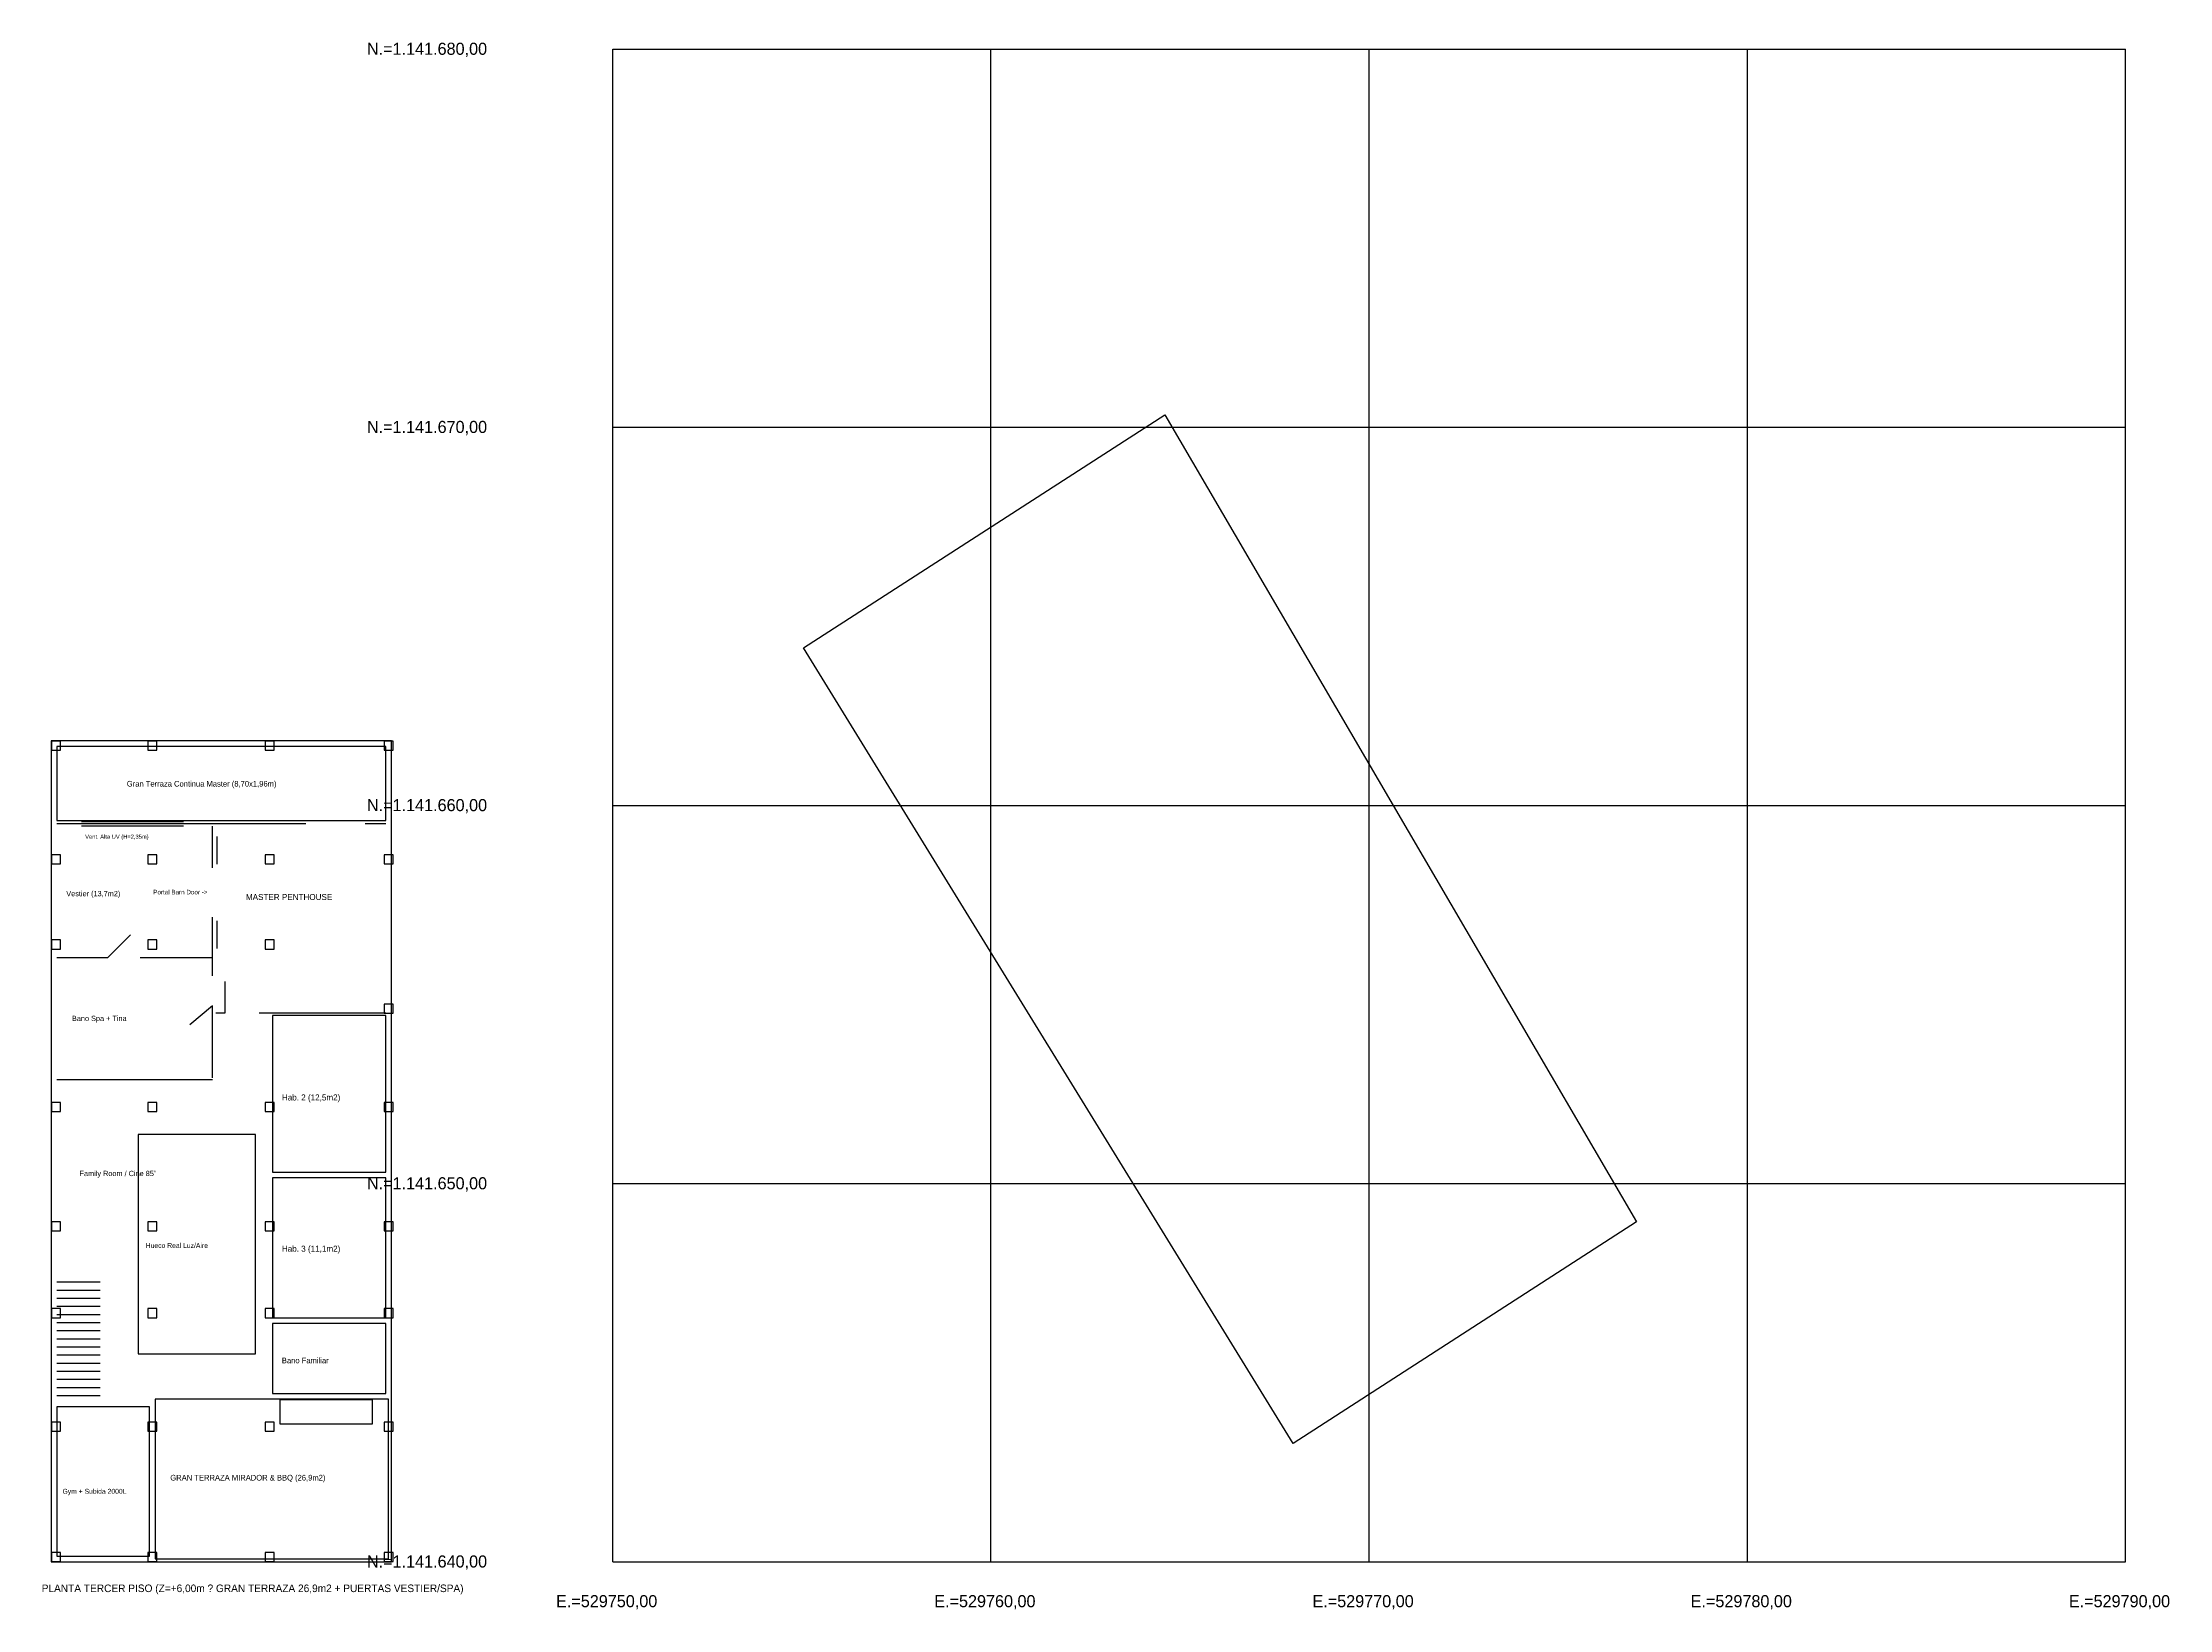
# Model space of a CAD drawing. Header units: metres. Extents: x -1 to 116, y -1 to 42.
# Drawn here: x 59.9 to 116.2, y 0.7 to 42.2 of the extents above; entities that cross this region are included whole.
import ezdxf

# ---------------------------------------------------------------- set-up
doc = ezdxf.new("R2010")
doc.units = ezdxf.units.M
doc.layers.add('LEVANTAMIENTO_POLIGONAL_UTM', color=8, linetype='CONTINUOUS')
doc.layers.add('PLANTA_TERCER_PISO_2D', color=5, linetype='CONTINUOUS')

msp = doc.modelspace()

# ---------------------------------------------------------------- linework, layer by layer
at = {"layer": 'LEVANTAMIENTO_POLIGONAL_UTM', "color": 8}
for p, q in [((75, 2), (75, 42)), ((75, 42), (115, 42)), ((85, 2), (85, 42)), ((95, 2), (95, 42)), ((105, 2), (105, 42)), ((115, 2), (115, 42)), ((75, 32), (115, 32)), ((75, 22), (115, 22)), ((75, 12), (115, 12)), ((75, 2), (115, 2))]:
    msp.add_line(p, q, dxfattribs=at)
at = {"layer": 'LEVANTAMIENTO_POLIGONAL_UTM', "color": 1}
for p, q in [((80.04, 26.17), (89.6, 32.33)), ((89.6, 32.33), (102.07, 10.99)), ((92.99, 5.13), (80.04, 26.17)), ((102.07, 10.99), (92.99, 5.13))]:
    msp.add_line(p, q, dxfattribs=at)
at = {"layer": 'PLANTA_TERCER_PISO_2D', "color": 5}
for p, q in [((69.15, 23.71), (60.15, 23.71)), ((60.15, 23.71), (60.15, 2)), ((69.15, 2), (69.15, 23.71)), ((60.3, 21.52), (65.25, 21.52)), ((68.45, 21.52), (69, 21.52)), ((64.5, 16.52), (64.75, 16.52)), ((65.65, 16.52), (69, 16.52)), ((60.15, 2), (69.15, 2))]:
    msp.add_line(p, q, dxfattribs=at)
at = {"layer": 'PLANTA_TERCER_PISO_2D', "color": 8}
for p, q in [((60.395, 23.705), (60.155, 23.705)), ((60.155, 23.705), (60.155, 23.465)), ((60.395, 23.465), (60.395, 23.705)), ((62.945, 23.705), (62.705, 23.705)), ((62.705, 23.705), (62.705, 23.465)), ((62.945, 23.465), (62.945, 23.705)), ((66.045, 23.705), (65.805, 23.705)), ((65.805, 23.705), (65.805, 23.465)), ((66.045, 23.465), (66.045, 23.705)), ((69.195, 23.705), (68.955, 23.705)), ((68.955, 23.705), (68.955, 23.465)), ((69.195, 23.465), (69.195, 23.705)), ((60.155, 23.465), (60.395, 23.465)), ((62.705, 23.465), (62.945, 23.465)), ((65.805, 23.465), (66.045, 23.465)), ((68.955, 23.465), (69.195, 23.465)), ((60.395, 20.695), (60.155, 20.695)), ((60.155, 20.695), (60.155, 20.455)), ((60.155, 20.455), (60.395, 20.455)), ((60.395, 20.455), (60.395, 20.695)), ((62.945, 20.695), (62.705, 20.695)), ((62.705, 20.695), (62.705, 20.455)), ((62.705, 20.455), (62.945, 20.455)), ((62.945, 20.455), (62.945, 20.695)), ((66.045, 20.695), (65.805, 20.695)), ((65.805, 20.695), (65.805, 20.455)), ((65.805, 20.455), (66.045, 20.455)), ((66.045, 20.455), (66.045, 20.695)), ((69.195, 20.695), (68.955, 20.695)), ((68.955, 20.695), (68.955, 20.455)), ((68.955, 20.455), (69.195, 20.455)), ((69.195, 20.455), (69.195, 20.695)), ((60.395, 18.445), (60.155, 18.445)), ((60.155, 18.445), (60.155, 18.205)), ((60.155, 18.205), (60.395, 18.205)), ((60.395, 18.205), (60.395, 18.445)), ((62.945, 18.445), (62.705, 18.445)), ((62.705, 18.445), (62.705, 18.205)), ((62.705, 18.205), (62.945, 18.205)), ((62.945, 18.205), (62.945, 18.445)), ((66.045, 18.445), (65.805, 18.445)), ((65.805, 18.445), (65.805, 18.205)), ((65.805, 18.205), (66.045, 18.205)), ((66.045, 18.205), (66.045, 18.445)), ((69.195, 16.745), (68.955, 16.745)), ((68.955, 16.745), (68.955, 16.505)), ((68.955, 16.505), (69.195, 16.505)), ((69.195, 16.505), (69.195, 16.745)), ((60.395, 14.145), (60.155, 14.145)), ((60.155, 14.145), (60.155, 13.905)), ((60.395, 13.905), (60.395, 14.145)), ((62.945, 14.145), (62.705, 14.145)), ((62.705, 14.145), (62.705, 13.905)), ((62.945, 13.905), (62.945, 14.145)), ((66.045, 14.145), (65.805, 14.145)), ((65.805, 14.145), (65.805, 13.905)), ((66.045, 13.905), (66.045, 14.145)), ((69.195, 14.145), (68.955, 14.145)), ((68.955, 14.145), (68.955, 13.905)), ((69.195, 13.905), (69.195, 14.145)), ((60.155, 13.905), (60.395, 13.905)), ((62.705, 13.905), (62.945, 13.905)), ((65.805, 13.905), (66.045, 13.905)), ((68.955, 13.905), (69.195, 13.905)), ((60.395, 10.995), (60.155, 10.995)), ((60.155, 10.995), (60.155, 10.755)), ((60.155, 10.755), (60.395, 10.755)), ((60.395, 10.755), (60.395, 10.995)), ((62.945, 10.995), (62.705, 10.995)), ((62.705, 10.995), (62.705, 10.755)), ((62.705, 10.755), (62.945, 10.755)), ((62.945, 10.755), (62.945, 10.995)), ((66.045, 10.995), (65.805, 10.995)), ((65.805, 10.995), (65.805, 10.755)), ((65.805, 10.755), (66.045, 10.755)), ((66.045, 10.755), (66.045, 10.995)), ((69.195, 10.995), (68.955, 10.995)), ((68.955, 10.995), (68.955, 10.755)), ((68.955, 10.755), (69.195, 10.755)), ((69.195, 10.755), (69.195, 10.995)), ((60.395, 8.695), (60.155, 8.695)), ((60.155, 8.695), (60.155, 8.455)), ((60.155, 8.455), (60.395, 8.455)), ((60.395, 8.455), (60.395, 8.695)), ((62.945, 8.695), (62.705, 8.695)), ((62.705, 8.695), (62.705, 8.455)), ((62.705, 8.455), (62.945, 8.455)), ((62.945, 8.455), (62.945, 8.695)), ((66.045, 8.695), (65.805, 8.695)), ((65.805, 8.695), (65.805, 8.455)), ((65.805, 8.455), (66.045, 8.455)), ((66.045, 8.455), (66.045, 8.695)), ((69.195, 8.695), (68.955, 8.695)), ((68.955, 8.695), (68.955, 8.455)), ((68.955, 8.455), (69.195, 8.455)), ((69.195, 8.455), (69.195, 8.695)), ((68.65, 6.28), (66.2, 6.28)), ((66.2, 6.28), (66.2, 5.65)), ((68.65, 5.65), (68.65, 6.28)), ((60.395, 5.695), (60.155, 5.695)), ((60.155, 5.695), (60.155, 5.455)), ((60.395, 5.455), (60.395, 5.695)), ((62.945, 5.695), (62.705, 5.695)), ((62.705, 5.695), (62.705, 5.455)), ((62.945, 5.455), (62.945, 5.695)), ((66.045, 5.695), (65.805, 5.695)), ((65.805, 5.695), (65.805, 5.455)), ((66.045, 5.455), (66.045, 5.695)), ((66.2, 5.65), (68.65, 5.65)), ((69.195, 5.695), (68.955, 5.695)), ((68.955, 5.695), (68.955, 5.455)), ((69.195, 5.455), (69.195, 5.695)), ((60.155, 5.455), (60.395, 5.455)), ((62.705, 5.455), (62.945, 5.455)), ((65.805, 5.455), (66.045, 5.455)), ((68.955, 5.455), (69.195, 5.455)), ((60.395, 2.245), (60.155, 2.245)), ((60.155, 2.245), (60.155, 2.005)), ((60.155, 2.005), (60.395, 2.005)), ((60.395, 2.005), (60.395, 2.245)), ((62.945, 2.245), (62.705, 2.245)), ((62.705, 2.245), (62.705, 2.005)), ((62.705, 2.005), (62.945, 2.005)), ((62.945, 2.005), (62.945, 2.245)), ((66.045, 2.245), (65.805, 2.245)), ((65.805, 2.245), (65.805, 2.005)), ((65.805, 2.005), (66.045, 2.005)), ((66.045, 2.005), (66.045, 2.245)), ((69.195, 2.245), (68.955, 2.245)), ((68.955, 2.245), (68.955, 2.005)), ((68.955, 2.005), (69.195, 2.005)), ((69.195, 2.005), (69.195, 2.245))]:
    msp.add_line(p, q, dxfattribs=at)
at = {"layer": 'PLANTA_TERCER_PISO_2D', "color": 30}
for p, q in [((69, 23.56), (60.3, 23.56)), ((60.3, 23.56), (60.3, 21.6)), ((69, 21.6), (69, 23.56)), ((60.3, 21.6), (69, 21.6)), ((60.3, 9.4), (61.45, 9.4)), ((60.3, 9.1857), (61.45, 9.1857)), ((60.3, 8.9714), (61.45, 8.9714)), ((60.3, 8.7571), (61.45, 8.7571)), ((60.3, 8.5429), (61.45, 8.5429)), ((60.3, 8.3286), (61.45, 8.3286)), ((60.3, 8.1143), (61.45, 8.1143)), ((60.3, 7.9), (61.45, 7.9)), ((60.3, 7.6857), (61.45, 7.6857)), ((60.3, 7.4714), (61.45, 7.4714)), ((60.3, 7.2571), (61.45, 7.2571)), ((60.3, 7.0429), (61.45, 7.0429)), ((60.3, 6.8286), (61.45, 6.8286)), ((60.3, 6.6143), (61.45, 6.6143)), ((60.3, 6.4), (61.45, 6.4)), ((69.07, 6.3), (62.9, 6.3)), ((62.9, 6.3), (62.9, 2.08)), ((69.07, 2.08), (69.07, 6.3)), ((62.9, 2.08), (69.07, 2.08))]:
    msp.add_line(p, q, dxfattribs=at)
at = {"layer": 'PLANTA_TERCER_PISO_2D', "color": 4}
for p, q in [((60.95, 21.58), (63.65, 21.58)), ((60.95, 21.46), (63.65, 21.46)), ((65.25, 21.52), (66.88, 21.52)), ((60.3, 14.75), (64.42, 14.75))]:
    msp.add_line(p, q, dxfattribs=at)
at = {"layer": 'PLANTA_TERCER_PISO_2D', "color": 6}
for p, q in [((64.42, 20.35), (64.42, 21.45)), ((64.42, 17.5), (64.42, 19.05)), ((60.3, 17.98), (61.65, 17.98)), ((62.5, 17.98), (64.42, 17.98)), ((64.42, 14.8), (64.42, 16.7)), ((69, 16.45), (66, 16.45)), ((66, 16.45), (66, 12.3)), ((69, 12.3), (69, 16.45)), ((66, 12.3), (69, 12.3)), ((69, 12.15), (66, 12.15)), ((66, 12.15), (66, 8.45)), ((69, 8.45), (69, 12.15)), ((66, 8.45), (69, 8.45)), ((69, 8.3), (66, 8.3)), ((66, 8.3), (66, 6.45)), ((69, 6.45), (69, 8.3)), ((66, 6.45), (69, 6.45)), ((62.75, 6.1), (60.3, 6.1)), ((60.3, 6.1), (60.3, 2.15)), ((62.75, 2.15), (62.75, 6.1)), ((60.3, 2.15), (62.75, 2.15))]:
    msp.add_line(p, q, dxfattribs=at)
at = {"layer": 'PLANTA_TERCER_PISO_2D', "color": 1}
for p, q in [((64.54, 20.45), (64.54, 21.18)), ((64.54, 18.22), (64.54, 18.95))]:
    msp.add_line(p, q, dxfattribs=at)
at = {"layer": 'PLANTA_TERCER_PISO_2D', "color": 3}
for p, q in [((61.65, 17.98), (62.25, 18.58)), ((64.75, 16.52), (64.75, 17.35)), ((64.42, 16.7), (63.82, 16.2))]:
    msp.add_line(p, q, dxfattribs=at)
at = {"layer": 'PLANTA_TERCER_PISO_2D', "color": 9}
for p, q in [((65.55, 13.3), (62.45, 13.3)), ((62.45, 13.3), (62.45, 7.5)), ((65.55, 7.5), (65.55, 13.3)), ((62.45, 7.5), (65.55, 7.5))]:
    msp.add_line(p, q, dxfattribs=at)

# ---------------------------------------------------------------- texts
at = {"layer": 'LEVANTAMIENTO_POLIGONAL_UTM', "color": 7}
for s, p in [('N.=1.141.680,00', (68.5, 41.85)), ('N.=1.141.670,00', (68.5, 31.85)), ('N.=1.141.660,00', (68.5, 21.85)), ('N.=1.141.650,00', (68.5, 11.85)), ('N.=1.141.640,00', (68.5, 1.85)), ('E.=529750,00', (73.5, 0.8)), ('E.=529760,00', (83.5, 0.8)), ('E.=529770,00', (93.5, 0.8)), ('E.=529780,00', (103.5, 0.8)), ('E.=529790,00', (113.5, 0.8))]:
    msp.add_text(s, height=0.32, dxfattribs=at).set_placement(p)
at = {"layer": 'PLANTA_TERCER_PISO_2D', "color": 2}
for s, height, p in [('Gran Terraza Continua Master (8,70x1,96m)', 0.15, (62.15, 22.5)), ('Vestier (13,7m2)', 0.14, (60.55, 19.6)), ('MASTER PENTHOUSE', 0.16, (65.3, 19.5)), ('Hab. 2 (12,5m2)', 0.16, (66.25, 14.2)), ('Hab. 3 (11,1m2)', 0.16, (66.25, 10.2)), ('Bano Familiar', 0.15, (66.25, 7.25))]:
    msp.add_text(s, height=height, dxfattribs=at).set_placement(p)
at = {"layer": 'PLANTA_TERCER_PISO_2D', "color": 4}
for s, height, p in [('Vent. Alta UV (H=2,35m)', 0.11, (61.05, 21.12)), ('Bano Spa + Tina', 0.14, (60.7, 16.3))]:
    msp.add_text(s, height=height, dxfattribs=at).set_placement(p)
at = {"layer": 'PLANTA_TERCER_PISO_2D', "color": 1}
msp.add_text('Portal Barn Door ->', height=0.12, dxfattribs=at).set_placement((62.85, 19.65))
at = {"layer": 'PLANTA_TERCER_PISO_2D', "color": 3}
msp.add_text('Family Room / Cine 85"', height=0.14, dxfattribs=at).set_placement((60.9, 12.2))
at = {"layer": 'PLANTA_TERCER_PISO_2D', "color": 9}
msp.add_text('Hueco Real Luz/Aire', height=0.13, dxfattribs=at).set_placement((62.65, 10.3))
at = {"layer": 'PLANTA_TERCER_PISO_2D', "color": 5}
for s, height, p in [('Gym + Subida 2000L', 0.13, (60.45, 3.8)), ('PLANTA TERCER PISO (Z=+6,00m ? GRAN TERRAZA 26,9m2 + PUERTAS VESTIER/SPA)', 0.2, (59.9, 1.2))]:
    msp.add_text(s, height=height, dxfattribs=at).set_placement(p)
at = {"layer": 'PLANTA_TERCER_PISO_2D', "color": 30}
msp.add_text('GRAN TERRAZA MIRADOR & BBQ (26,9m2)', height=0.15, dxfattribs=at).set_placement((63.3, 4.15))

doc.saveas('drawing.dxf')
